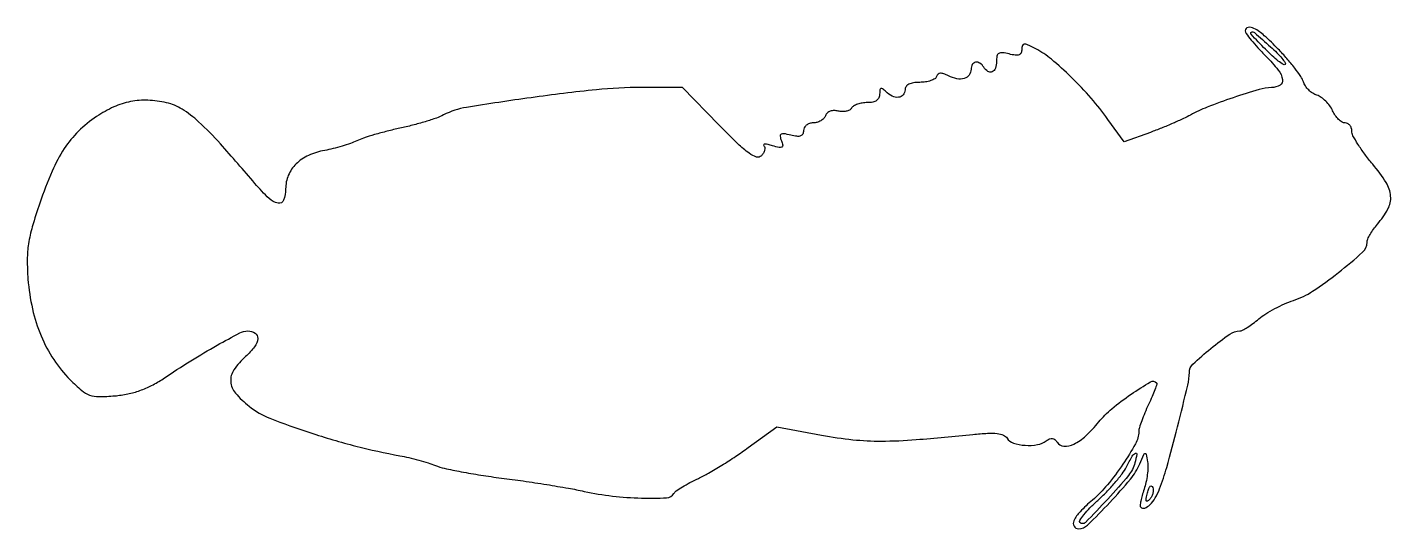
# Model space of a CAD drawing. Extents: x 0 to 269, y 0 to 99.
import ezdxf

# ---------------------------------------------------------------- set-up
doc = ezdxf.new("R2010")
doc.units = 0

msp = doc.modelspace()

# ---------------------------------------------------------------- linework, layer by layer
for points in [[(240, 98.159137, 0.16303), (240.169292, 97.65373, 0.009351), (241.194376, 96.346831, 0.013468), (242.508255, 94.820606, 0.00943), (244.065962, 93.170374, -0.024724), (246.516059, 90.410366, -0.124869), (247.364622, 88.550786, -0.314093), (246.858186, 87.443686, -0.130371), (245.190983, 86.975412, 0.069302), (242.724661, 86.595288, 0.008913), (237.617698, 84.964283, 0.010881), (232.506741, 83.106069, 0.03487), (229.229577, 81.562482, -0.018704), (227.829584, 80.846927, -0.006686), (225.782824, 79.928665, -0.006622), (223.508869, 78.980336, -0.00778), (221.328975, 78.144092), (216.157949, 76.252164), (212.964522, 80.698933, 0.02418), (209.666504, 84.851929, 0.019204), (205.728965, 89.012164, 0.019364), (201.827324, 92.544529, 0.053381), (198.75, 94.606661, 0.01026), (197.142148, 95.409684, 0.120336), (196.46125, 95.549951, 0.320704), (196.114512, 95.282485, 0.073399), (196, 94.506628, -0.106034), (195.852845, 93.820525, -0.20182), (195.446947, 93.442431, -0.120645), (194.710657, 93.35997, -0.029335), (193.5, 93.589356, 0.029105), (192.165789, 93.842787, 0.167623), (191.472032, 93.700249, 0.212544), (191.107201, 93.186118, 0.049613), (191, 92.108408, -0.080522), (190.784872, 90.781245, -0.211073), (190.150016, 90.082371, -0.257621), (189.313475, 90.155298, -0.106901), (188.5, 91, 0.106702), (187.755749, 91.77343, 0.191586), (186.907445, 91.957289, 0.221636), (186.252504, 91.507902, 0.134097), (186, 90.583333, -0.157395), (185.628984, 89.433914, -0.166836), (184.663707, 88.75102, -0.12222), (183.215472, 88.69037, -0.06895), (181.547799, 89.278526, 0.031864), (180.626194, 89.682417, 0.102148), (179.966154, 89.7793, 0.16812), (179.510845, 89.591626, 0.131996), (179.214466, 89.143398, -0.176372), (178.86556, 88.703819, -0.054301), (178.08852, 88.335873, -0.046772), (177.061069, 88.084146, -0.036715), (175.916667, 88, 0.035383), (174.641304, 87.909634, 0.083578), (173.736111, 87.621429, 0.125599), (173.198063, 87.14484, 0.150115), (173, 86.5, -0.179393), (172.632908, 85.509777, -0.198027), (171.725702, 85.049198, -0.136045), (170.457275, 85.295308, -0.081007), (169.2, 86.2, 0.02847), (168.584347, 86.749269, 0.273085), (168.25, 86.795833, 0.272121), (168.046798, 86.525534, 0.028321), (168, 85.7, -0.107538), (167.839227, 84.961129, -0.134288), (167.391032, 84.42411, -0.104491), (166.632485, 84.103306, -0.048007), (165.559017, 84, 0.04079), (164.575395, 83.919622, 0.043257), (163.637709, 83.680659, 0.047413), (162.875626, 83.330461, 0.123552), (162.446158, 82.912882, -0.131413), (162.044938, 82.534667, -0.069507), (161.399329, 82.294769, -0.061535), (160.621034, 82.221341, -0.056793), (159.82597, 82.335259, 0.065456), (159.007573, 82.438139, 0.086514), (158.269409, 82.305134, 0.098771), (157.691796, 81.952765, 0.115437), (157.33184, 81.422377, -0.102805), (156.982203, 80.878449, -0.066754), (156.390284, 80.417823, -0.063049), (155.65749, 80.106223, -0.069142), (154.893011, 80, 0.078761), (154.169886, 79.885381, 0.090708), (153.556072, 79.553778, 0.100778), (153.145712, 79.060289, 0.123828), (153, 78.480948, -0.11055), (152.850122, 77.811358, -0.200171), (152.440431, 77.440814, -0.117926), (151.698955, 77.362388, -0.029137), (150.488696, 77.592193, 0.017811), (149.13295, 77.881566, 0.179374), (148.573749, 77.779632, 0.312906), (148.392478, 77.383345, 0.047262), (148.639968, 76.495846, -0.041439), (148.900754, 75.600998, -0.324531), (148.731497, 75.22887, -0.189145), (148.208606, 75.153881, -0.016842), (146.901272, 75.508828, 0.018144), (146.021534, 75.745223, 0.055321), (145.408028, 75.816522, 0.224788), (145.183572, 75.711658, 0.378727), (145.189889, 75.517672, -0.162607), (145.36374, 75.142789, -0.088392), (145.330667, 74.630675, -0.072045), (145.100246, 74.061487, -0.055773), (144.700354, 73.524312, -0.291317), (143.74813, 73.278639, -0.079275), (142.298734, 74.019756, -0.035223), (140.083884, 75.890241, -0.006664), (136.340641, 79.630868), (129.160351, 87), (121.128209, 87, 0.025753), (112.198296, 86.539756, 0.00883), (99.335303, 84.980287, 0.005987), (86.631979, 83.056706, 0.077908), (82.106686, 81.56833, -0.034285), (80.708124, 80.969239, -0.01027), (78.503214, 80.249231, -0.010245), (75.988305, 79.540733, -0.01093), (73.5, 78.952194, 0.009419), (71.01953, 78.373421, 0.009039), (68.528125, 77.694233, 0.009004), (66.353321, 77.01617, 0.031976), (65, 76.469083, -0.027017), (63.773675, 75.959137, -0.01217), (62.116428, 75.417803, -0.012009), (60.334281, 74.929631, -0.016036), (58.694223, 74.577871, 0.061092), (55.485508, 73.580936, 0.08886), (53.046127, 71.910181, 0.10008), (51.532169, 69.666169, 0.098826), (51, 67, -0.08698), (50.611534, 64.783824, -0.364584), (49.527361, 64.156523, -0.151367), (47.7374, 65.077351, -0.02278), (44.954198, 68.066958, 0.005827), (38.163538, 75.875953, 0.025548), (33.872001, 80.227112, 0.04438), (30.598093, 82.72894, 0.08575), (27.561271, 83.986929, 0.045111), (23.86078, 84.476304, 0.059105), (20.463193, 84.215018, 0.057965), (17.170484, 83.158, 0.041208), (13.781725, 81.267828, 0.046355), (10.198841, 78.347862, 0.053461), (7.402955, 74.943173, 0.04366), (4.999644, 70.474543, 0.019142), (2.579681, 64.196231, 0.011605), (1.105693, 59.537243, 0.032368), (0.362766, 56.191226, 0.037378), (0.114576, 53.058208, 0.020303), (0.254708, 49.196231, 0.036355), (1.137499, 43.337202, 0.043575), (2.83482, 38.026077, 0.046133), (5.319726, 33.351802, 0.05119), (8.546376, 29.386958, 0.019763), (10.834264, 27.273119, 0.089904), (12.395192, 26.36476, 0.089034), (14.182995, 26.057678, 0.019177), (17.333567, 26.202216, 0.030115), (19.900174, 26.575448, 0.033669), (22.306931, 27.246544, 0.033505), (24.611969, 28.238068, 0.029277), (26.874601, 29.569116, -0.00824), (32.359453, 33.114301, -0.010641), (37.514267, 36.176643, -0.007109), (41.951997, 38.604165, -0.122186), (43.547621, 39, -0.146802), (44.987271, 38.568003, -0.274815), (45.500056, 37.510146, -0.141892), (44.876352, 35.887303, -0.045487), (43.118134, 33.960717, 0.057184), (40.810941, 31.310988, 0.170183), (40.189424, 29.021033, 0.159732), (41.120806, 26.748078, 0.048853), (43.8278, 24.136385, 0.073744), (47.88585, 21.798702, 0.01459), (55.800329, 18.94345, 0.015903), (64.848945, 16.289978, 0.019196), (73.5, 14.40028, -0.013595), (75.250512, 14.038398, -0.00946), (77.20625, 13.539089, -0.00955), (79.065999, 12.9882, -0.019418), (80.5, 12.471381, 0.041532), (82.25417, 11.925428, 0.00776), (85.55625, 11.245079, 0.008262), (89.451517, 10.571821, 0.007469), (93.5, 10.002588, -0.004882), (97.790931, 9.42189, -0.003869), (102.416666, 8.71324, -0.003912), (106.697516, 7.989077, -0.009745), (109.812053, 7.374284, 0.024409), (115.371795, 6.445258, 0.023497), (121.066899, 6.04724, 0.017336), (126.011512, 6.10598, 0.247547), (127.482403, 6.971528, -0.103428), (127.944586, 7.4581, -0.013651), (129.142732, 8.239112, -0.01536), (130.635966, 9.093397, -0.012329), (132.29142, 9.922434, 0.020248), (134.297857, 10.967293, 0.008497), (136.913465, 12.526632, 0.008391), (139.657832, 14.291001, 0.0108), (142.11612, 16.008236), (147.73224, 20.11466), (156.561016, 18.460296, 0.019942), (162.721243, 17.558512, 0.027568), (168.29959, 17.277385, 0.019259), (175.200107, 17.576234, 0.004876), (186.379156, 18.602492, -0.012149), (189.258573, 18.824646, -0.041103), (191.142062, 18.769147, -0.068448), (192.373684, 18.45689, -0.159418), (193.09247, 17.850038, 0.179872), (194.336822, 16.881501, 0.060069), (196.640989, 16.449186, 0.059021), (199.089097, 16.577662, 0.12293), (200.826215, 17.342955, -0.056955), (201.478745, 17.739279, -0.139838), (202.028234, 17.824663, -0.152508), (202.509192, 17.606177, -0.072159), (202.95137, 17.078686, 0.245071), (204.279798, 16.288598, 0.127248), (206.222936, 16.676933, 0.074945), (208.618321, 18.315692, 0.036076), (211.157814, 21.046754, -0.050232), (213.737632, 23.668571, -0.023944), (217.521914, 26.51693, -0.01518), (221.331222, 28.942376, -0.343089), (222.542395, 28.790938, -0.284709), (222.601369, 28.539809, -0.007393), (222.201101, 27.404179, -0.013467), (221.658219, 26.047288, -0.008524), (220.956215, 24.494383, 0.011008), (220.230781, 22.868181, 0.012658), (219.612599, 21.285033, 0.011801), (219.156273, 19.923337, 0.06863), (219.033931, 19.17807, -0.120792), (218.370227, 16.742855, -0.021811), (215.898169, 12.71188, -0.024572), (212.854362, 8.648095, -0.042739), (209.900966, 5.647226, 0.02385), (207.479396, 3.365668, 0.079924), (206.237847, 1.581537, 0.249976), (206.282054, 0.515981, 0.265867), (207.183838, 0, 0.196138), (208.950522, 0.720755, 0.010257), (213.323004, 5.180079, 0.015514), (217.398629, 9.789395, 0.073958), (219.217314, 12.786927, -0.003514), (220.004417, 14.624314, -0.229444), (220.260139, 14.843206, -0.431233), (220.471126, 14.71169, -0.007026), (220.755799, 13.191052, -0.050725), (220.832885, 12.086043, -0.02346), (220.719644, 10.648789, -0.022953), (220.457759, 9.13621, -0.029531), (220.072767, 7.778894, 0.015851), (219.690162, 6.558178, 0.023051), (219.437412, 5.458596, 0.020018), (219.311797, 4.565984, 0.224979), (219.42896, 4.237707, 0.299494), (220.199809, 4.078706, 0.098421), (221.22012, 4.739596, 0.065018), (222.282798, 6.081058, 0.043239), (223.143935, 7.847139, 0.024861), (224.53858, 12.090558, 0.004558), (226.65085, 20.07215, 0.002861), (228.698811, 28.302595, 0.059609), (229, 30.82, -0.20659), (229.69682, 32.434505, -0.016988), (233.217038, 35.534003, -0.018943), (236.938517, 38.36352, -0.154254), (238.952511, 39, 0.125317), (239.455324, 39.128033, 0.016412), (240.414276, 39.69182, 0.018241), (241.525445, 40.453297, 0.014345), (242.673275, 41.355133, -0.033012), (244.043244, 42.351147, -0.017892), (245.844649, 43.399036, -0.017754), (247.762212, 44.338545, -0.026713), (249.5, 45.005895, 0.067755), (253.274593, 46.822466, 0.021275), (258.365933, 50.506574, 0.014922), (263.118047, 54.499292, 0.213712), (264, 56.468464, -0.103327), (264.130333, 57.092414, -0.026369), (264.595499, 58.020601, -0.025727), (265.25129, 59.04657, -0.023571), (266.027231, 60.031398, 0.054295), (268.108287, 63.034658, 0.144801), (268.645887, 65.558391, 0.122052), (267.75433, 68.243127, 0.033391), (265.104882, 71.87473, -0.014906), (263.533079, 73.870009, -0.018783), (262.205809, 75.81065, -0.017141), (261.226655, 77.489403, -0.124067), (261, 78.38878, 0.081731), (260.898732, 79.004165, 0.092101), (260.606526, 79.526704, 0.100677), (260.17141, 79.876092, 0.119533), (259.660515, 80, -0.141597), (259.068408, 80.171112, -0.054413), (258.391509, 80.708897, -0.048245), (257.741226, 81.489939, -0.042614), (257.221473, 82.413265, 0.051387), (256.65252, 83.383844, 0.040511), (255.85453, 84.305013, 0.041784), (254.961923, 85.045367, 0.075538), (254.11211, 85.464418, -0.070005), (253.296288, 85.855605, -0.04918), (252.506704, 86.500901, -0.049245), (251.85959, 87.286676, -0.070915), (251.469177, 88.097116, 0.072616), (250.96251, 89.139844, 0.014635), (249.750436, 90.814325, 0.015167), (248.210851, 92.69441, 0.013665), (246.50722, 94.545964, 0.016587), (243.751252, 97.199593, 0.056671), (241.728804, 98.643712, 0.175958), (240.555313, 98.831308, 0.359645)], [(244.992898, 95.00634, -0.014511), (246.2431, 93.823206, -0.02411), (247.216699, 92.747731, -0.021127), (247.885551, 91.859195, -0.361749), (247.854654, 91.521321, -0.356996), (247.507025, 91.486578, -0.018086), (246.515398, 92.198022, -0.022182), (245.315874, 93.214261, -0.01345), (243.98548, 94.51498, -0.003537), (241.152252, 97.479814, -0.505651), (241.226987, 97.888919, -0.301064), (241.809101, 97.81218, -0.003221)], [(218.28592, 12.985358, -0.109971), (217.021371, 10.525476, -0.01294), (212.935981, 5.865386, -0.00766), (208.52987, 1.238633, -0.416882), (207.433025, 1.233641, -0.360322), (207.393436, 1.654832, -0.021004), (208.22173, 2.767399, -0.024044), (209.427302, 4.114408, -0.014491), (210.97581, 5.597111, 0.01735), (212.673184, 7.241056, 0.015032), (214.338488, 9.077264, 0.015285), (215.746408, 10.832632, 0.04207), (216.590418, 12.174849, -0.009697), (217.757097, 14.327587, -0.153396), (218.359135, 14.888826, -0.607026), (218.64668, 14.672395, -0.022558)], [(221.16845, 5.76845, -0.069225), (220.72933, 5.436586, -0.470166), (220.508441, 5.522275, -0.131195), (220.479614, 5.995419, -0.013933), (220.731213, 7.080159, -0.02593), (221.004403, 7.940026, -0.106885), (221.298474, 8.396366, -0.353106), (221.564152, 8.424773, -0.170804), (221.787763, 8.13671, -0.085105), (221.8766, 7.556574, -0.059552), (221.7862, 6.899953, -0.058506), (221.539971, 6.270088, -0.0741)]]:
    msp.add_lwpolyline(points, format="xyb", close=True)

doc.saveas('drawing.dxf')
